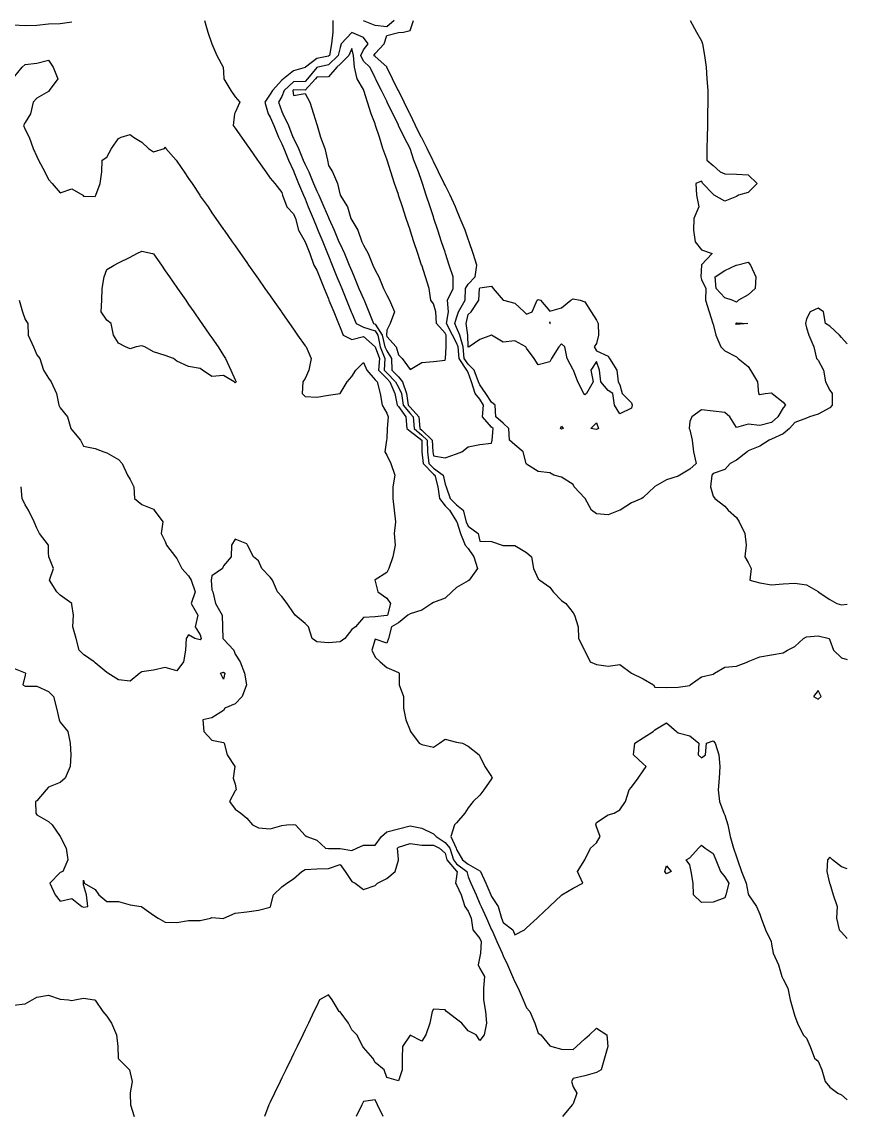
# Model space of a CAD drawing. Header units: metres. Extents: x 2681030 to 2681330, y 1246000 to 1246290.
# Drawn here: x 2681294.6 to 2681330, y 1246075.93 to 1246122.69 of the extents above; entities that cross this region are included whole.
import ezdxf

# ---------------------------------------------------------------- set-up
doc = ezdxf.new("R2010")
doc.units = ezdxf.units.M
doc.layers.add('BASIS_HOEHENLINIEN', color=8, linetype='Continuous')

msp = doc.modelspace()

# ---------------------------------------------------------------- linework, layer by layer
at = {"layer": 'BASIS_HOEHENLINIEN'}
for points, elevation in [([(2681294.25, 1246122.567), (2681294.75, 1246122.538), (2681295.25, 1246122.551), (2681295.75, 1246122.598), (2681296.25, 1246122.613), (2681296.75, 1246122.693)], 436.5), ([(2681302.439, 1246122.75), (2681302.576, 1246122.25), (2681302.746, 1246121.75), (2681302.75, 1246121.744), (2681302.963, 1246121.25), (2681303.232, 1246120.75), (2681303.25, 1246120.525), (2681303.264, 1246120.25), (2681303.568, 1246119.75), (2681303.75, 1246119.479), (2681303.956, 1246119.25), (2681303.75, 1246118.797), (2681303.719, 1246118.75), (2681303.668, 1246118.25), (2681303.75, 1246118.132), (2681304.016, 1246117.75), (2681304.25, 1246117.415), (2681304.365, 1246117.25), (2681304.713, 1246116.75), (2681304.75, 1246116.697), (2681305.062, 1246116.25), (2681305.25, 1246115.98), (2681305.451, 1246115.75), (2681305.75, 1246115.37), (2681305.774, 1246115.25), (2681305.965, 1246114.75), (2681306.25, 1246114.458), (2681306.331, 1246114.25), (2681306.46, 1246113.75), (2681306.75, 1246113.257), (2681306.753, 1246113.25), (2681306.957, 1246112.75), (2681307.128, 1246112.25), (2681307.25, 1246112.033), (2681307.366, 1246111.75), (2681307.57, 1246111.25), (2681307.75, 1246110.809), (2681307.774, 1246110.75), (2681307.978, 1246110.25), (2681308.183, 1246109.75), (2681308.25, 1246109.585), (2681308.387, 1246109.25), (2681308.75, 1246109.065), (2681309.25, 1246109.197), (2681309.75, 1246108.755), (2681309.751, 1246108.75), (2681309.947, 1246108.25), (2681309.893, 1246107.75), (2681310.25, 1246107.391), (2681310.387, 1246107.25), (2681310.603, 1246106.75), (2681310.704, 1246106.25), (2681310.75, 1246106.196), (2681311.065, 1246105.75), (2681311.119, 1246105.25), (2681311.25, 1246105.131), (2681311.75, 1246104.755), (2681311.755, 1246104.75), (2681311.761, 1246104.25), (2681311.818, 1246103.75), (2681312.25, 1246103.298), (2681312.319, 1246103.25), (2681312.444, 1246102.75), (2681312.511, 1246102.25), (2681312.75, 1246101.932), (2681312.939, 1246101.75), (2681313.25, 1246101.258), (2681313.254, 1246101.25), (2681313.42, 1246100.75), (2681313.616, 1246100.25), (2681313.75, 1246100.097), (2681313.987, 1246099.75), (2681314.138, 1246099.25), (2681313.789, 1246098.75), (2681313.75, 1246098.714), (2681313.25, 1246098.434), (2681313.05, 1246098.25), (2681312.75, 1246097.976), (2681312.25, 1246097.791), (2681312.187, 1246097.75), (2681311.75, 1246097.457), (2681311.25, 1246097.304), (2681311.153, 1246097.25), (2681310.75, 1246096.91), (2681310.46, 1246096.75), (2681310.331, 1246096.25), (2681310.25, 1246096.042), (2681309.75, 1246096.219), (2681309.616, 1246095.75), (2681309.75, 1246095.444), (2681309.964, 1246095.25), (2681310.25, 1246095.002), (2681310.75, 1246094.782), (2681310.779, 1246094.75), (2681310.789, 1246094.25), (2681310.969, 1246093.75), (2681310.975, 1246093.25), (2681311.077, 1246092.75), (2681311.25, 1246092.296), (2681311.267, 1246092.25), (2681311.636, 1246091.75), (2681311.75, 1246091.696), (2681312.25, 1246091.586), (2681312.512, 1246091.75), (2681312.75, 1246091.921), (2681313.25, 1246091.792), (2681313.498, 1246091.75), (2681313.75, 1246091.63), (2681314.216, 1246091.25), (2681314.25, 1246091.201), (2681314.465, 1246090.75), (2681314.75, 1246090.328), (2681314.777, 1246090.25), (2681314.75, 1246090.226), (2681314.411, 1246089.75), (2681314.25, 1246089.526), (2681313.962, 1246089.25), (2681313.75, 1246088.983), (2681313.594, 1246088.75), (2681313.25, 1246088.34), (2681313.152, 1246088.25), (2681313.007, 1246087.75), (2681313.232, 1246087.25), (2681313.25, 1246087.189), (2681313.497, 1246086.75), (2681313.75, 1246086.566), (2681314.25, 1246086.276), (2681314.279, 1246086.25), (2681314.495, 1246085.75), (2681314.719, 1246085.25), (2681314.75, 1246085.182), (2681315.025, 1246084.75), (2681315.167, 1246084.25), (2681315.25, 1246084.066), (2681315.659, 1246083.75), (2681315.75, 1246083.536), (2681316.155, 1246083.75), (2681316.25, 1246083.831), (2681316.697, 1246084.25), (2681316.75, 1246084.299), (2681317.232, 1246084.75), (2681317.25, 1246084.767), (2681317.75, 1246085.234), (2681317.767, 1246085.25), (2681318.25, 1246085.539), (2681318.657, 1246085.75), (2681318.436, 1246086.25), (2681318.745, 1246086.75), (2681318.75, 1246086.755), (2681318.994, 1246087.25), (2681319.25, 1246087.479), (2681319.401, 1246087.75), (2681319.25, 1246088.161), (2681319.222, 1246088.25), (2681319.25, 1246088.346), (2681319.75, 1246088.681), (2681320.004, 1246088.75), (2681320.25, 1246088.903), (2681320.485, 1246089.25), (2681320.655, 1246089.75), (2681320.75, 1246089.873), (2681321.03, 1246090.25), (2681321.25, 1246090.562), (2681321.385, 1246090.75), (2681321.25, 1246090.865), (2681320.828, 1246091.25), (2681320.89, 1246091.75), (2681321.25, 1246091.982), (2681321.678, 1246092.25), (2681321.75, 1246092.328), (2681322.25, 1246092.626), (2681322.684, 1246092.25), (2681322.75, 1246092.199), (2681323.25, 1246092.075), (2681323.642, 1246091.75), (2681323.607, 1246091.25), (2681323.75, 1246091.13), (2681323.925, 1246091.25), (2681323.967, 1246091.75), (2681324.25, 1246091.855), (2681324.335, 1246091.75), (2681324.492, 1246091.25), (2681324.541, 1246090.75), (2681324.511, 1246090.25), (2681324.466, 1246089.75), (2681324.525, 1246089.25), (2681324.71, 1246088.75), (2681324.75, 1246088.662), (2681324.877, 1246088.25), (2681324.984, 1246087.75), (2681325.127, 1246087.25), (2681325.25, 1246086.874), (2681325.29, 1246086.75), (2681325.472, 1246086.25), (2681325.67, 1246085.75), (2681325.75, 1246085.297), (2681325.766, 1246085.25), (2681326.11, 1246084.75), (2681326.25, 1246084.417), (2681326.312, 1246084.25), (2681326.494, 1246083.75), (2681326.733, 1246083.25), (2681326.75, 1246083.132), (2681326.822, 1246082.75), (2681327.057, 1246082.25), (2681327.194, 1246081.75), (2681327.25, 1246081.64), (2681327.456, 1246081.25), (2681327.56, 1246080.75), (2681327.697, 1246080.25), (2681327.75, 1246080.044), (2681327.863, 1246079.75), (2681328.109, 1246079.25), (2681328.25, 1246079.103), (2681328.419, 1246078.75), (2681328.601, 1246078.25), (2681328.75, 1246078.115), (2681328.913, 1246077.75), (2681329.061, 1246077.25), (2681329.25, 1246077.005), (2681329.592, 1246076.75), (2681329.75, 1246076.67), (2681330, 1246076.455)], 436.5), ([(2681307.937, 1246122.75), (2681307.945, 1246122.25), (2681307.888, 1246121.75), (2681307.791, 1246121.25), (2681307.75, 1246121.211), (2681307.25, 1246121.111), (2681306.766, 1246120.75), (2681306.75, 1246120.727), (2681306.25, 1246120.59), (2681305.826, 1246120.25), (2681305.75, 1246120.184), (2681305.357, 1246119.75), (2681305.25, 1246119.585), (2681305.017, 1246119.25), (2681305.169, 1246118.75), (2681305.25, 1246118.595), (2681305.402, 1246118.25), (2681305.611, 1246117.75), (2681305.75, 1246117.462), (2681305.844, 1246117.25), (2681306.041, 1246116.75), (2681306.25, 1246116.304), (2681306.273, 1246116.25), (2681306.466, 1246115.75), (2681306.687, 1246115.25), (2681306.75, 1246115.095), (2681306.885, 1246114.75), (2681307.095, 1246114.25), (2681307.25, 1246113.871), (2681307.299, 1246113.75), (2681307.504, 1246113.25), (2681307.708, 1246112.75), (2681307.75, 1246112.648), (2681307.912, 1246112.25), (2681308.117, 1246111.75), (2681308.25, 1246111.424), (2681308.321, 1246111.25), (2681308.525, 1246110.75), (2681308.73, 1246110.25), (2681308.75, 1246110.2), (2681308.934, 1246109.75), (2681309.25, 1246109.59), (2681309.75, 1246109.44), (2681309.871, 1246109.25), (2681309.963, 1246108.75), (2681310.174, 1246108.25), (2681310.137, 1246107.75), (2681310.25, 1246107.636), (2681310.626, 1246107.25), (2681310.75, 1246107.028), (2681310.887, 1246106.75), (2681310.952, 1246106.25), (2681311.25, 1246105.895), (2681311.384, 1246105.75), (2681311.424, 1246105.25), (2681311.75, 1246104.969), (2681311.98, 1246104.75), (2681311.995, 1246104.25), (2681312.054, 1246103.75), (2681312.25, 1246103.546), (2681312.673, 1246103.25), (2681312.75, 1246102.863), (2681312.795, 1246102.75), (2681312.969, 1246102.25), (2681313.25, 1246101.98), (2681313.522, 1246101.75), (2681313.663, 1246101.25), (2681313.75, 1246101.057), (2681314.166, 1246100.75), (2681314.25, 1246100.412), (2681314.75, 1246100.403), (2681315.195, 1246100.25), (2681315.25, 1246100.225), (2681315.75, 1246100.232), (2681316.25, 1246099.935), (2681316.465, 1246099.75), (2681316.541, 1246099.25), (2681316.75, 1246098.798), (2681316.812, 1246098.75), (2681317.25, 1246098.441), (2681317.389, 1246098.25), (2681317.75, 1246097.869), (2681317.939, 1246097.75), (2681318.25, 1246097.338), (2681318.308, 1246097.25), (2681318.455, 1246096.75), (2681318.47, 1246096.25), (2681318.734, 1246095.75), (2681318.75, 1246095.709), (2681318.977, 1246095.25), (2681319.25, 1246095.126), (2681319.75, 1246095.051), (2681320.25, 1246095.133), (2681320.75, 1246094.753), (2681320.754, 1246094.75), (2681321.25, 1246094.513), (2681321.698, 1246094.25), (2681321.75, 1246094.163), (2681322.25, 1246094.136), (2681322.75, 1246094.16), (2681323.25, 1246094.233), (2681323.269, 1246094.25), (2681323.75, 1246094.602), (2681324.25, 1246094.717), (2681324.306, 1246094.75), (2681324.75, 1246095.015), (2681325.25, 1246095.053), (2681325.734, 1246095.25), (2681325.75, 1246095.263), (2681326.25, 1246095.463), (2681326.75, 1246095.548), (2681327.25, 1246095.625), (2681327.435, 1246095.75), (2681327.75, 1246095.903), (2681328.13, 1246096.25), (2681328.25, 1246096.312), (2681328.75, 1246096.361), (2681329.225, 1246096.25), (2681329.25, 1246096.172), (2681329.413, 1246095.75), (2681329.75, 1246095.413), (2681330, 1246095.348)], 436), ([(2681310.575, 1246122.75), (2681310.25, 1246122.474), (2681309.75, 1246122.532), (2681309.25, 1246122.725)], 436), ([(2681323.258, 1246122.75), (2681323.541, 1246122.25), (2681323.75, 1246121.881), (2681323.788, 1246121.75), (2681323.884, 1246121.25), (2681323.945, 1246120.75), (2681323.987, 1246120.25), (2681324.018, 1246119.75), (2681324.022, 1246119.25), (2681324.013, 1246118.75), (2681324.004, 1246118.25), (2681323.995, 1246117.75), (2681323.985, 1246117.25), (2681323.976, 1246116.75), (2681324.25, 1246116.525), (2681324.546, 1246116.25), (2681324.75, 1246116.175), (2681325.25, 1246116.155), (2681325.75, 1246116.123), (2681326.141, 1246115.75), (2681325.75, 1246115.376), (2681325.339, 1246115.25), (2681325.25, 1246115.202), (2681324.75, 1246114.999), (2681324.297, 1246115.25), (2681324.25, 1246115.296), (2681323.809, 1246115.75), (2681323.75, 1246115.854), (2681323.509, 1246115.75), (2681323.532, 1246115.25), (2681323.633, 1246114.75), (2681323.418, 1246114.25), (2681323.404, 1246113.75), (2681323.476, 1246113.25), (2681323.75, 1246112.917), (2681324.204, 1246112.75), (2681323.75, 1246112.263), (2681323.746, 1246112.25), (2681323.723, 1246111.75), (2681323.75, 1246111.641), (2681323.94, 1246111.25), (2681323.924, 1246110.75), (2681324.075, 1246110.25), (2681324.242, 1246109.75), (2681324.25, 1246109.723), (2681324.368, 1246109.25), (2681324.578, 1246108.75), (2681324.75, 1246108.587), (2681325.25, 1246108.321), (2681325.323, 1246108.25), (2681325.75, 1246107.912), (2681325.849, 1246107.75), (2681326.158, 1246107.25), (2681326.203, 1246106.75), (2681326.25, 1246106.714), (2681326.477, 1246106.75), (2681326.75, 1246106.776), (2681326.782, 1246106.75), (2681327.25, 1246106.385), (2681327.359, 1246106.25), (2681327.25, 1246106.129), (2681327.028, 1246105.75), (2681326.75, 1246105.509), (2681326.25, 1246105.375), (2681325.75, 1246105.436), (2681325.25, 1246105.299), (2681324.972, 1246105.75), (2681324.75, 1246105.936), (2681324.25, 1246105.992), (2681323.75, 1246106.052), (2681323.333, 1246105.75), (2681323.25, 1246105.555), (2681323.225, 1246105.25), (2681323.25, 1246105.187), (2681323.35, 1246104.75), (2681323.415, 1246104.25), (2681323.522, 1246103.75), (2681323.25, 1246103.506), (2681322.824, 1246103.25), (2681322.75, 1246103.209), (2681322.25, 1246103.048), (2681321.75, 1246102.757), (2681321.742, 1246102.75), (2681321.25, 1246102.288), (2681321.193, 1246102.25), (2681320.75, 1246102.067), (2681320.257, 1246101.75), (2681320.25, 1246101.745), (2681319.75, 1246101.551), (2681319.25, 1246101.585), (2681319.028, 1246101.75), (2681318.767, 1246102.25), (2681318.75, 1246102.264), (2681318.283, 1246102.75), (2681318.25, 1246102.849), (2681317.75, 1246103.165), (2681317.424, 1246103.25), (2681317.25, 1246103.352), (2681316.75, 1246103.399), (2681316.25, 1246103.724), (2681316.233, 1246103.75), (2681316.107, 1246104.25), (2681315.75, 1246104.549), (2681315.521, 1246104.75), (2681315.49, 1246105.25), (2681315.25, 1246105.481), (2681314.934, 1246105.75), (2681314.898, 1246106.25), (2681314.75, 1246106.379), (2681314.507, 1246106.75), (2681314.25, 1246107.129), (2681314.185, 1246107.25), (2681314.005, 1246107.75), (2681313.75, 1246108.004), (2681313.566, 1246108.25), (2681313.534, 1246108.75), (2681313.379, 1246109.25), (2681313.25, 1246109.575), (2681313.177, 1246109.75), (2681313.25, 1246110.002), (2681313.335, 1246110.25), (2681313.615, 1246110.75), (2681313.629, 1246111.25), (2681313.75, 1246111.432), (2681314.046, 1246111.75), (2681314.116, 1246112.25), (2681313.952, 1246112.75), (2681313.785, 1246113.25), (2681313.75, 1246113.363), (2681313.622, 1246113.75), (2681313.402, 1246114.25), (2681313.25, 1246114.634), (2681313.198, 1246114.75), (2681312.965, 1246115.25), (2681312.75, 1246115.686), (2681312.716, 1246115.75), (2681312.472, 1246116.25), (2681312.25, 1246116.701), (2681312.226, 1246116.75), (2681311.979, 1246117.25), (2681311.75, 1246117.715), (2681311.733, 1246117.75), (2681311.487, 1246118.25), (2681311.25, 1246118.73), (2681311.24, 1246118.75), (2681310.994, 1246119.25), (2681310.75, 1246119.745), (2681310.747, 1246119.75), (2681310.501, 1246120.25), (2681310.259, 1246120.75), (2681310.25, 1246120.76), (2681309.75, 1246121.201), (2681309.695, 1246121.25), (2681309.75, 1246121.325), (2681310.138, 1246121.75), (2681310.25, 1246122.096), (2681310.75, 1246122.227), (2681310.973, 1246122.25), (2681311.25, 1246122.311), (2681311.406, 1246122.75)], 436), ([(2681313.25, 1246104.156), (2681313.472, 1246104.25), (2681313.75, 1246104.466), (2681314.25, 1246104.57), (2681314.75, 1246104.625), (2681314.766, 1246104.75), (2681314.81, 1246105.25), (2681314.75, 1246105.304), (2681314.36, 1246105.75), (2681314.403, 1246106.25), (2681314.25, 1246106.504), (2681314.047, 1246106.75), (2681313.881, 1246107.25), (2681313.75, 1246107.654), (2681313.693, 1246107.75), (2681313.355, 1246108.25), (2681313.319, 1246108.75), (2681313.25, 1246108.918), (2681313.076, 1246109.25), (2681312.811, 1246109.75), (2681312.9, 1246110.25), (2681312.86, 1246110.75), (2681313.096, 1246111.25), (2681313.098, 1246111.75), (2681312.933, 1246112.25), (2681312.768, 1246112.75), (2681312.75, 1246112.805), (2681312.603, 1246113.25), (2681312.439, 1246113.75), (2681312.274, 1246114.25), (2681312.25, 1246114.323), (2681312.109, 1246114.75), (2681311.945, 1246115.25), (2681311.78, 1246115.75), (2681311.75, 1246115.841), (2681311.615, 1246116.25), (2681311.415, 1246116.75), (2681311.253, 1246117.25), (2681311.25, 1246117.256), (2681310.992, 1246117.75), (2681310.76, 1246118.25), (2681310.75, 1246118.271), (2681310.514, 1246118.75), (2681310.267, 1246119.25), (2681310.25, 1246119.285), (2681310.021, 1246119.75), (2681309.775, 1246120.25), (2681309.75, 1246120.3), (2681309.528, 1246120.75), (2681309.25, 1246121), (2681309.133, 1246121.25), (2681309.25, 1246121.492), (2681309.459, 1246121.75), (2681309.25, 1246122.023), (2681308.75, 1246122.231), (2681308.302, 1246121.75), (2681308.25, 1246121.584), (2681308.175, 1246121.25), (2681307.75, 1246120.852), (2681307.315, 1246120.75), (2681307.25, 1246120.733), (2681306.859, 1246120.25), (2681306.75, 1246120.128), (2681306.25, 1246120.122), (2681305.846, 1246119.75), (2681305.75, 1246119.491), (2681305.606, 1246119.25), (2681305.75, 1246118.845), (2681305.791, 1246118.75), (2681306.031, 1246118.25), (2681306.229, 1246117.75), (2681306.25, 1246117.701), (2681306.468, 1246117.25), (2681306.673, 1246116.75), (2681306.75, 1246116.571), (2681306.903, 1246116.25), (2681307.117, 1246115.75), (2681307.25, 1246115.434), (2681307.337, 1246115.25), (2681307.559, 1246114.75), (2681307.75, 1246114.291), (2681307.769, 1246114.25), (2681308, 1246113.75), (2681308.202, 1246113.25), (2681308.25, 1246113.149), (2681308.433, 1246112.75), (2681308.633, 1246112.25), (2681308.75, 1246111.991), (2681308.86, 1246111.75), (2681309.058, 1246111.25), (2681309.25, 1246110.808), (2681309.279, 1246110.75), (2681309.479, 1246110.25), (2681309.685, 1246109.75), (2681309.75, 1246109.725), (2681310.053, 1246109.25), (2681310.175, 1246108.75), (2681310.25, 1246108.578), (2681310.459, 1246108.25), (2681310.473, 1246107.75), (2681310.75, 1246107.46), (2681310.929, 1246107.25), (2681311.1, 1246106.75), (2681311.174, 1246106.25), (2681311.25, 1246106.16), (2681311.629, 1246105.75), (2681311.673, 1246105.25), (2681311.75, 1246105.184), (2681312.205, 1246104.75), (2681312.23, 1246104.25), (2681312.25, 1246104.083), (2681312.75, 1246103.994), (2681313.25, 1246104.156)], 435.5), ([(2681312.75, 1246108.186), (2681312.776, 1246108.25), (2681312.801, 1246108.75), (2681312.799, 1246109.25), (2681312.75, 1246109.338), (2681312.388, 1246109.75), (2681312.355, 1246110.25), (2681312.25, 1246110.595), (2681312.137, 1246110.75), (2681312.077, 1246111.25), (2681311.914, 1246111.75), (2681311.75, 1246112.248), (2681311.749, 1246112.25), (2681311.579, 1246112.75), (2681311.42, 1246113.25), (2681311.255, 1246113.75), (2681311.25, 1246113.766), (2681311.082, 1246114.25), (2681310.926, 1246114.75), (2681310.761, 1246115.25), (2681310.75, 1246115.284), (2681310.584, 1246115.75), (2681310.432, 1246116.25), (2681310.267, 1246116.75), (2681310.25, 1246116.802), (2681310.087, 1246117.25), (2681309.938, 1246117.75), (2681309.773, 1246118.25), (2681309.75, 1246118.32), (2681309.59, 1246118.75), (2681309.431, 1246119.25), (2681309.269, 1246119.75), (2681309.25, 1246119.791), (2681308.986, 1246120.25), (2681308.863, 1246120.75), (2681308.83, 1246121.25), (2681308.75, 1246121.55), (2681308.626, 1246121.25), (2681308.25, 1246120.873), (2681308.116, 1246120.75), (2681307.75, 1246120.337), (2681307.25, 1246120.321), (2681307.192, 1246120.25), (2681306.75, 1246119.753), (2681306.25, 1246119.774), (2681306.224, 1246119.75), (2681306.25, 1246119.533), (2681306.75, 1246119.615), (2681306.952, 1246119.25), (2681307.107, 1246118.75), (2681307.25, 1246118.288), (2681307.262, 1246118.25), (2681307.404, 1246117.75), (2681307.593, 1246117.25), (2681307.709, 1246116.75), (2681307.75, 1246116.525), (2681307.92, 1246116.25), (2681308.136, 1246115.75), (2681308.25, 1246115.251), (2681308.251, 1246115.25), (2681308.571, 1246114.75), (2681308.717, 1246114.25), (2681308.75, 1246114.18), (2681309.012, 1246113.75), (2681309.185, 1246113.25), (2681309.25, 1246113.11), (2681309.459, 1246112.75), (2681309.652, 1246112.25), (2681309.75, 1246112.041), (2681309.911, 1246111.75), (2681310.119, 1246111.25), (2681310.25, 1246110.971), (2681310.367, 1246110.75), (2681310.587, 1246110.25), (2681310.397, 1246109.75), (2681310.25, 1246109.461), (2681310.235, 1246109.25), (2681310.25, 1246109.193), (2681310.66, 1246108.75), (2681310.75, 1246108.413), (2681310.917, 1246108.25), (2681311.25, 1246107.775), (2681311.75, 1246108.085), (2681312.25, 1246108.117), (2681312.75, 1246108.186)], 435), ([(2681294.25, 1246120.286), (2681294.609, 1246120.75), (2681294.75, 1246120.854), (2681295.25, 1246120.919), (2681295.75, 1246121.051), (2681295.943, 1246120.75), (2681296.151, 1246120.25), (2681295.776, 1246119.75), (2681295.75, 1246119.706), (2681295.25, 1246119.418), (2681295.089, 1246119.25), (2681294.978, 1246118.75), (2681294.75, 1246118.376), (2681294.668, 1246118.25), (2681294.75, 1246118.075), (2681294.917, 1246117.75), (2681295.092, 1246117.25), (2681295.25, 1246116.918), (2681295.319, 1246116.75), (2681295.588, 1246116.25), (2681295.75, 1246115.924), (2681295.896, 1246115.75), (2681296.25, 1246115.354), (2681296.75, 1246115.531), (2681297.21, 1246115.25), (2681297.25, 1246115.215), (2681297.75, 1246115.196), (2681297.771, 1246115.25), (2681297.953, 1246115.75), (2681298.026, 1246116.25), (2681298.049, 1246116.75), (2681298.25, 1246116.89), (2681298.446, 1246117.25), (2681298.75, 1246117.689), (2681298.861, 1246117.75), (2681299.25, 1246117.864), (2681299.386, 1246117.75), (2681299.75, 1246117.534), (2681300.037, 1246117.25), (2681300.25, 1246117.121), (2681300.725, 1246117.25), (2681300.75, 1246117.33), (2681300.776, 1246117.25), (2681301.224, 1246116.75), (2681301.25, 1246116.714), (2681301.56, 1246116.25), (2681301.75, 1246115.965), (2681301.903, 1246115.75), (2681302.229, 1246115.25), (2681302.25, 1246115.219), (2681302.587, 1246114.75), (2681302.75, 1246114.503), (2681302.927, 1246114.25), (2681303.25, 1246113.79), (2681303.277, 1246113.75), (2681303.628, 1246113.25), (2681303.75, 1246113.076), (2681303.979, 1246112.75), (2681304.25, 1246112.363), (2681304.327, 1246112.25), (2681304.68, 1246111.75), (2681304.75, 1246111.65), (2681305.028, 1246111.25), (2681305.25, 1246110.935), (2681305.377, 1246110.75), (2681305.731, 1246110.25), (2681305.75, 1246110.223), (2681306.078, 1246109.75), (2681306.25, 1246109.505), (2681306.426, 1246109.25), (2681306.75, 1246108.794), (2681306.789, 1246108.75), (2681307.008, 1246108.25), (2681306.904, 1246107.75), (2681306.75, 1246107.392), (2681306.658, 1246107.25), (2681306.628, 1246106.75), (2681306.75, 1246106.616), (2681307.25, 1246106.592), (2681307.75, 1246106.677), (2681308.25, 1246106.744), (2681308.253, 1246106.75), (2681308.558, 1246107.25), (2681308.75, 1246107.483), (2681308.925, 1246107.75), (2681309.25, 1246108.077), (2681309.391, 1246107.75), (2681309.75, 1246107.342), (2681309.84, 1246107.25), (2681309.971, 1246106.75), (2681310.051, 1246106.25), (2681310.25, 1246105.912), (2681310.319, 1246105.75), (2681310.269, 1246105.25), (2681310.25, 1246104.8), (2681310.248, 1246104.75), (2681310.167, 1246104.25), (2681310.25, 1246104.112), (2681310.432, 1246103.75), (2681310.597, 1246103.25), (2681310.515, 1246102.75), (2681310.517, 1246102.25), (2681310.567, 1246101.75), (2681310.623, 1246101.25), (2681310.572, 1246100.75), (2681310.612, 1246100.25), (2681310.516, 1246099.75), (2681310.337, 1246099.25), (2681310.25, 1246099.072), (2681309.75, 1246098.765), (2681309.737, 1246098.75), (2681309.75, 1246098.706), (2681309.871, 1246098.25), (2681310.25, 1246097.969), (2681310.41, 1246097.75), (2681310.278, 1246097.25), (2681310.25, 1246097.231), (2681309.75, 1246097.174), (2681309.25, 1246097.15), (2681308.908, 1246096.75), (2681308.75, 1246096.635), (2681308.448, 1246096.25), (2681308.25, 1246096.095), (2681307.75, 1246096.056), (2681307.25, 1246096.099), (2681307.046, 1246096.25), (2681306.9, 1246096.75), (2681306.75, 1246096.89), (2681306.327, 1246097.25), (2681306.25, 1246097.341), (2681305.984, 1246097.75), (2681305.75, 1246098.05), (2681305.566, 1246098.25), (2681305.357, 1246098.75), (2681305.25, 1246098.867), (2681304.9, 1246099.25), (2681304.75, 1246099.579), (2681304.537, 1246099.75), (2681304.282, 1246100.25), (2681304.25, 1246100.306), (2681303.75, 1246100.508), (2681303.597, 1246100.25), (2681303.584, 1246099.75), (2681303.25, 1246099.356), (2681303.208, 1246099.25), (2681302.75, 1246098.927), (2681302.715, 1246098.75), (2681302.75, 1246098.329), (2681302.787, 1246098.25), (2681302.901, 1246097.75), (2681303.196, 1246097.25), (2681303.2, 1246096.75), (2681303.218, 1246096.25), (2681303.25, 1246096.213), (2681303.697, 1246095.75), (2681303.75, 1246095.574), (2681303.971, 1246095.25), (2681304.156, 1246094.75), (2681304.232, 1246094.25), (2681304.056, 1246093.75), (2681303.75, 1246093.445), (2681303.309, 1246093.25), (2681303.25, 1246093.152), (2681302.75, 1246092.846), (2681302.37, 1246092.75), (2681302.403, 1246092.25), (2681302.75, 1246091.886), (2681303.25, 1246091.785), (2681303.275, 1246091.75), (2681303.411, 1246091.25), (2681303.734, 1246090.75), (2681303.662, 1246090.25), (2681303.75, 1246090.004), (2681303.788, 1246089.75), (2681303.75, 1246089.71), (2681303.504, 1246089.25), (2681303.75, 1246088.92), (2681303.992, 1246088.75), (2681304.25, 1246088.533), (2681304.487, 1246088.25), (2681304.75, 1246088.118), (2681305.25, 1246088.079), (2681305.75, 1246088.226), (2681305.964, 1246088.25), (2681306.25, 1246088.274), (2681306.334, 1246088.25), (2681306.75, 1246087.795), (2681306.827, 1246087.75), (2681307.25, 1246087.593), (2681307.621, 1246087.25), (2681307.75, 1246087.231), (2681308.25, 1246087.234), (2681308.75, 1246087.149), (2681308.967, 1246087.25), (2681309.25, 1246087.379), (2681309.75, 1246087.384), (2681310.032, 1246087.75), (2681310.25, 1246087.946), (2681310.75, 1246088.088), (2681311.25, 1246088.215), (2681311.75, 1246088.105), (2681312.25, 1246087.873), (2681312.367, 1246087.75), (2681312.75, 1246087.492), (2681312.96, 1246087.25), (2681313.108, 1246086.75), (2681313.25, 1246086.585), (2681313.691, 1246086.25), (2681313.75, 1246086.022), (2681313.857, 1246085.75), (2681314.081, 1246085.25), (2681314.25, 1246084.872), (2681314.305, 1246084.75), (2681314.529, 1246084.25), (2681314.75, 1246083.756), (2681314.753, 1246083.75), (2681314.977, 1246083.25), (2681315.201, 1246082.75), (2681315.25, 1246082.64), (2681315.425, 1246082.25), (2681315.648, 1246081.75), (2681315.75, 1246081.523), (2681315.887, 1246081.25), (2681316.096, 1246080.75), (2681316.25, 1246080.407), (2681316.382, 1246080.25), (2681316.602, 1246079.75), (2681316.75, 1246079.315), (2681316.854, 1246079.25), (2681317.25, 1246078.771), (2681317.326, 1246078.75), (2681317.75, 1246078.635), (2681318.25, 1246078.625), (2681318.395, 1246078.75), (2681318.75, 1246079.082), (2681318.948, 1246079.25), (2681319.25, 1246079.531), (2681319.691, 1246079.25), (2681319.739, 1246078.75), (2681319.597, 1246078.25), (2681319.451, 1246077.75), (2681319.25, 1246077.638), (2681318.75, 1246077.484), (2681318.25, 1246077.379), (2681318.171, 1246077.25), (2681318.25, 1246077.013), (2681318.41, 1246076.75), (2681318.25, 1246076.285), (2681318.206, 1246076.25), (2681317.789, 1246075.75)], 437), ([(2681303.788, 1246107.25), (2681303.75, 1246107.205), (2681303.704, 1246107.25), (2681303.25, 1246107.521), (2681302.75, 1246107.481), (2681302.343, 1246107.75), (2681302.25, 1246107.823), (2681301.75, 1246107.91), (2681301.25, 1246108.13), (2681301.1, 1246108.25), (2681300.75, 1246108.381), (2681300.25, 1246108.533), (2681299.881, 1246108.75), (2681299.75, 1246108.8), (2681299.51, 1246108.75), (2681299.25, 1246108.661), (2681299.051, 1246108.75), (2681298.75, 1246108.908), (2681298.529, 1246109.25), (2681298.432, 1246109.75), (2681298.25, 1246109.899), (2681298.005, 1246110.25), (2681298.026, 1246110.75), (2681298.048, 1246111.25), (2681298.138, 1246111.75), (2681298.25, 1246112.063), (2681298.555, 1246112.25), (2681298.75, 1246112.349), (2681299.25, 1246112.603), (2681299.538, 1246112.75), (2681299.75, 1246112.858), (2681300.2, 1246112.75), (2681300.25, 1246112.734), (2681300.586, 1246112.25), (2681300.75, 1246112.014), (2681300.933, 1246111.75), (2681301.25, 1246111.294), (2681301.28, 1246111.25), (2681301.628, 1246110.75), (2681301.75, 1246110.574), (2681301.975, 1246110.25), (2681302.25, 1246109.854), (2681302.322, 1246109.75), (2681302.669, 1246109.25), (2681302.75, 1246109.134), (2681303.017, 1246108.75), (2681303.25, 1246108.379), (2681303.337, 1246108.25), (2681303.563, 1246107.75), (2681303.75, 1246107.334), (2681303.788, 1246107.25)], 437.5), ([(2681325.342, 1246110.75), (2681325.25, 1246110.661), (2681325.073, 1246110.75), (2681324.75, 1246110.859), (2681324.38, 1246111.25), (2681324.337, 1246111.75), (2681324.75, 1246112.019), (2681325.24, 1246112.25), (2681325.25, 1246112.258), (2681325.75, 1246112.386), (2681325.849, 1246112.25), (2681326.079, 1246111.75), (2681326.046, 1246111.25), (2681325.75, 1246110.977), (2681325.342, 1246110.75)], 436), ([(2681320.782, 1246106.25), (2681320.75, 1246106.126), (2681320.25, 1246105.874), (2681320.022, 1246106.25), (2681319.944, 1246106.75), (2681319.75, 1246106.872), (2681319.44, 1246107.25), (2681319.379, 1246107.75), (2681319.25, 1246108.124), (2681319.008, 1246107.75), (2681319.101, 1246107.25), (2681318.825, 1246106.75), (2681318.75, 1246106.699), (2681318.704, 1246106.75), (2681318.452, 1246107.25), (2681318.264, 1246107.75), (2681318.25, 1246107.77), (2681317.985, 1246108.25), (2681317.891, 1246108.75), (2681317.75, 1246108.882), (2681317.63, 1246108.75), (2681317.323, 1246108.25), (2681317.25, 1246108.112), (2681316.75, 1246107.978), (2681316.57, 1246108.25), (2681316.25, 1246108.693), (2681316.217, 1246108.75), (2681315.75, 1246109.006), (2681315.25, 1246108.947), (2681314.75, 1246109.245), (2681314.25, 1246109.064), (2681313.787, 1246108.75), (2681313.75, 1246108.74), (2681313.749, 1246108.75), (2681313.731, 1246109.25), (2681313.664, 1246109.75), (2681313.75, 1246110.145), (2681313.867, 1246110.25), (2681314.208, 1246110.75), (2681314.225, 1246111.25), (2681314.25, 1246111.277), (2681314.75, 1246111.349), (2681314.814, 1246111.25), (2681315.25, 1246110.754), (2681315.264, 1246110.75), (2681315.75, 1246110.629), (2681316.142, 1246110.25), (2681316.25, 1246110.148), (2681316.487, 1246110.25), (2681316.708, 1246110.75), (2681316.75, 1246110.78), (2681316.844, 1246110.75), (2681317.25, 1246110.277), (2681317.75, 1246110.43), (2681318.151, 1246110.75), (2681318.25, 1246110.805), (2681318.545, 1246110.75), (2681318.75, 1246110.687), (2681319.026, 1246110.25), (2681319.25, 1246109.898), (2681319.322, 1246109.75), (2681319.33, 1246109.25), (2681319.25, 1246108.899), (2681319.15, 1246108.75), (2681319.25, 1246108.587), (2681319.75, 1246108.351), (2681319.811, 1246108.25), (2681320.126, 1246107.75), (2681320.177, 1246107.25), (2681320.25, 1246107.125), (2681320.345, 1246106.75), (2681320.75, 1246106.357), (2681320.782, 1246106.25)], 436.5), ([(2681294.489, 1246110.75), (2681294.625, 1246110.25), (2681294.75, 1246109.93), (2681294.863, 1246109.75), (2681294.876, 1246109.25), (2681295.099, 1246108.75), (2681295.25, 1246108.404), (2681295.372, 1246108.25), (2681295.531, 1246107.75), (2681295.75, 1246107.408), (2681295.862, 1246107.25), (2681296.086, 1246106.75), (2681296.181, 1246106.25), (2681296.25, 1246106.135), (2681296.562, 1246105.75), (2681296.706, 1246105.25), (2681296.75, 1246105.191), (2681297.114, 1246104.75), (2681297.25, 1246104.486), (2681297.75, 1246104.398), (2681298.122, 1246104.25), (2681298.25, 1246104.199), (2681298.75, 1246103.923), (2681298.907, 1246103.75), (2681299.129, 1246103.25), (2681299.25, 1246103.067), (2681299.405, 1246102.75), (2681299.437, 1246102.25), (2681299.75, 1246101.992), (2681300.25, 1246101.791), (2681300.28, 1246101.75), (2681300.649, 1246101.25), (2681300.575, 1246100.75), (2681300.75, 1246100.407), (2681300.8, 1246100.25), (2681301.193, 1246099.75), (2681301.25, 1246099.675), (2681301.458, 1246099.25), (2681301.75, 1246098.929), (2681301.866, 1246098.75), (2681302.035, 1246098.25), (2681301.867, 1246097.75), (2681302.143, 1246097.25), (2681302.029, 1246096.75), (2681302.25, 1246096.401), (2681302.286, 1246096.25), (2681302.25, 1246096.182), (2681302.026, 1246096.25), (2681301.75, 1246096.398), (2681301.651, 1246096.25), (2681301.613, 1246095.75), (2681301.533, 1246095.25), (2681301.25, 1246094.856), (2681300.75, 1246095.002), (2681300.25, 1246094.885), (2681299.75, 1246094.811), (2681299.664, 1246094.75), (2681299.25, 1246094.407), (2681298.75, 1246094.473), (2681298.284, 1246094.75), (2681298.25, 1246094.792), (2681297.75, 1246095.207), (2681297.698, 1246095.25), (2681297.25, 1246095.56), (2681297.06, 1246095.75), (2681296.937, 1246096.25), (2681296.782, 1246096.75), (2681296.814, 1246097.25), (2681296.75, 1246097.697), (2681296.742, 1246097.75), (2681296.25, 1246098.107), (2681296.099, 1246098.25), (2681295.78, 1246098.75), (2681295.953, 1246099.25), (2681295.752, 1246099.75), (2681295.75, 1246099.921), (2681295.746, 1246100.25), (2681295.365, 1246100.75), (2681295.25, 1246100.969), (2681295.135, 1246101.25), (2681294.884, 1246101.75), (2681294.75, 1246101.976), (2681294.614, 1246102.25), (2681294.566, 1246102.75)], 437.5), ([(2681330, 1246108.88), (2681329.75, 1246109.157), (2681329.675, 1246109.25), (2681329.25, 1246109.631), (2681329.069, 1246109.75), (2681328.985, 1246110.25), (2681328.75, 1246110.409), (2681328.416, 1246110.25), (2681328.25, 1246109.958), (2681328.215, 1246109.75), (2681328.25, 1246109.571), (2681328.354, 1246109.25), (2681328.572, 1246108.75), (2681328.679, 1246108.25), (2681328.75, 1246108.179), (2681328.983, 1246107.75), (2681329.071, 1246107.25), (2681329.25, 1246106.896), (2681329.35, 1246106.75), (2681329.356, 1246106.25), (2681329.25, 1246106.133), (2681328.75, 1246105.858), (2681328.379, 1246105.75), (2681328.25, 1246105.696), (2681327.75, 1246105.503), (2681327.522, 1246105.25), (2681327.25, 1246105.021), (2681326.75, 1246104.796), (2681326.656, 1246104.75), (2681326.25, 1246104.499), (2681325.75, 1246104.289), (2681325.714, 1246104.25), (2681325.25, 1246103.897), (2681324.982, 1246103.75), (2681324.75, 1246103.497), (2681324.25, 1246103.32), (2681324.195, 1246103.25), (2681324.14, 1246102.75), (2681324.25, 1246102.345), (2681324.316, 1246102.25), (2681324.75, 1246101.912), (2681324.896, 1246101.75), (2681325.25, 1246101.432), (2681325.369, 1246101.25), (2681325.603, 1246100.75), (2681325.663, 1246100.25), (2681325.61, 1246099.75), (2681325.75, 1246099.501), (2681325.882, 1246099.25), (2681325.822, 1246098.75), (2681326.25, 1246098.632), (2681326.75, 1246098.543), (2681327.25, 1246098.586), (2681327.75, 1246098.616), (2681328.25, 1246098.544), (2681328.75, 1246098.257), (2681328.759, 1246098.25), (2681329.25, 1246097.92), (2681329.551, 1246097.75), (2681329.75, 1246097.682), (2681330, 1246097.714)], 435.5), ([(2681317.25, 1246109.741), (2681317.257, 1246109.75), (2681317.25, 1246109.818), (2681317.244, 1246109.75), (2681317.25, 1246109.741)], 436.5), ([(2681325.732, 1246109.75), (2681325.25, 1246109.716), (2681325.228, 1246109.75), (2681325.25, 1246109.775), (2681325.732, 1246109.75)], 436), ([(2681317.815, 1246105.25), (2681317.75, 1246105.227), (2681317.709, 1246105.25), (2681317.75, 1246105.351), (2681317.815, 1246105.25)], 436.5), ([(2681319.33, 1246105.25), (2681319.25, 1246105.207), (2681319.009, 1246105.25), (2681319.25, 1246105.496), (2681319.33, 1246105.25)], 436.5), ([(2681294.25, 1246094.978), (2681294.75, 1246094.77), (2681294.761, 1246094.75), (2681294.75, 1246094.675), (2681294.644, 1246094.25), (2681294.75, 1246094.199), (2681295.25, 1246094.198), (2681295.75, 1246093.966), (2681295.963, 1246093.75), (2681296.092, 1246093.25), (2681296.197, 1246092.75), (2681296.25, 1246092.652), (2681296.569, 1246092.25), (2681296.672, 1246091.75), (2681296.696, 1246091.25), (2681296.668, 1246090.75), (2681296.459, 1246090.25), (2681296.25, 1246090.065), (2681295.75, 1246089.874), (2681295.642, 1246089.75), (2681295.25, 1246089.289), (2681295.181, 1246089.25), (2681295.198, 1246088.75), (2681295.25, 1246088.675), (2681295.75, 1246088.395), (2681295.897, 1246088.25), (2681296.25, 1246087.75), (2681296.25, 1246087.75), (2681296.496, 1246087.25), (2681296.57, 1246086.75), (2681296.359, 1246086.25), (2681296.25, 1246086.211), (2681295.801, 1246085.75), (2681296.037, 1246085.25), (2681296.25, 1246084.976), (2681296.75, 1246085.098), (2681297.175, 1246084.75), (2681297.25, 1246084.722), (2681297.424, 1246084.75), (2681297.379, 1246085.25), (2681297.25, 1246085.677), (2681297.242, 1246085.75), (2681297.25, 1246085.88), (2681297.275, 1246085.75), (2681297.75, 1246085.483), (2681297.91, 1246085.25), (2681298.25, 1246084.965), (2681298.75, 1246084.963), (2681299.25, 1246084.822), (2681299.719, 1246084.75), (2681299.75, 1246084.74), (2681300.25, 1246084.379), (2681300.452, 1246084.25), (2681300.75, 1246084.082), (2681301.25, 1246084.064), (2681301.75, 1246084.154), (2681302.25, 1246084.154), (2681302.695, 1246084.25), (2681302.75, 1246084.275), (2681303.094, 1246084.25), (2681303.25, 1246084.241), (2681303.268, 1246084.25), (2681303.75, 1246084.464), (2681304.25, 1246084.515), (2681304.75, 1246084.597), (2681305.25, 1246084.721), (2681305.267, 1246084.75), (2681305.392, 1246085.25), (2681305.75, 1246085.594), (2681305.97, 1246085.75), (2681306.25, 1246085.941), (2681306.609, 1246086.25), (2681306.75, 1246086.339), (2681307.25, 1246086.368), (2681307.75, 1246086.377), (2681308.25, 1246086.558), (2681308.465, 1246086.25), (2681308.75, 1246085.819), (2681308.89, 1246085.75), (2681309.25, 1246085.483), (2681309.75, 1246085.654), (2681309.856, 1246085.75), (2681310.25, 1246085.951), (2681310.615, 1246086.25), (2681310.75, 1246086.737), (2681310.756, 1246086.75), (2681310.75, 1246086.776), (2681310.716, 1246087.25), (2681310.75, 1246087.299), (2681311.25, 1246087.45), (2681311.75, 1246087.384), (2681312.25, 1246087.381), (2681312.521, 1246087.25), (2681312.75, 1246087.034), (2681312.832, 1246086.75), (2681313.25, 1246086.262), (2681313.266, 1246086.25), (2681313.25, 1246086.034), (2681313.194, 1246085.75), (2681313.25, 1246085.678), (2681313.442, 1246085.25), (2681313.6, 1246084.75), (2681313.75, 1246084.547), (2681313.877, 1246084.25), (2681313.938, 1246083.75), (2681314.25, 1246083.381), (2681314.303, 1246083.25), (2681314.269, 1246082.75), (2681314.25, 1246082.61), (2681314.176, 1246082.25), (2681314.25, 1246082.096), (2681314.445, 1246081.75), (2681314.408, 1246081.25), (2681314.396, 1246080.75), (2681314.481, 1246080.25), (2681314.531, 1246079.75), (2681314.428, 1246079.25), (2681314.25, 1246079.008), (2681314.093, 1246079.25), (2681313.75, 1246079.416), (2681313.465, 1246079.75), (2681313.25, 1246079.916), (2681312.809, 1246080.25), (2681312.75, 1246080.32), (2681312.25, 1246080.354), (2681312.195, 1246080.25), (2681312.097, 1246079.75), (2681311.926, 1246079.25), (2681311.75, 1246078.981), (2681311.25, 1246079.239), (2681310.927, 1246078.75), (2681310.915, 1246078.25), (2681310.906, 1246077.75), (2681310.75, 1246077.278), (2681310.25, 1246077.424), (2681310.141, 1246077.75), (2681309.75, 1246078.066), (2681309.648, 1246078.25), (2681309.25, 1246078.701), (2681309.232, 1246078.75), (2681308.973, 1246079.25), (2681308.75, 1246079.457), (2681308.608, 1246079.75), (2681308.25, 1246080.232), (2681308.212, 1246080.25), (2681307.904, 1246080.75), (2681307.75, 1246080.969), (2681307.373, 1246080.75), (2681307.25, 1246080.496), (2681307.131, 1246080.25), (2681306.889, 1246079.75), (2681306.75, 1246079.463), (2681306.647, 1246079.25), (2681306.405, 1246078.75), (2681306.25, 1246078.43), (2681306.163, 1246078.25), (2681305.921, 1246077.75), (2681305.75, 1246077.397), (2681305.679, 1246077.25), (2681305.437, 1246076.75), (2681305.25, 1246076.364), (2681305.195, 1246076.25), (2681305.013, 1246075.75)], 437.5), ([(2681303.302, 1246094.75), (2681303.25, 1246094.505), (2681303.12, 1246094.75), (2681303.25, 1246094.807), (2681303.302, 1246094.75)], 437.5), ([(2681328.75, 1246093.637), (2681328.89, 1246093.75), (2681328.75, 1246094.012), (2681328.552, 1246093.75), (2681328.75, 1246093.637)], 436), ([(2681324.801, 1246085.25), (2681324.75, 1246085.119), (2681324.25, 1246084.939), (2681323.75, 1246084.926), (2681323.413, 1246085.25), (2681323.394, 1246085.75), (2681323.309, 1246086.25), (2681323.25, 1246086.544), (2681323.091, 1246086.75), (2681323.25, 1246086.832), (2681323.617, 1246087.25), (2681323.75, 1246087.383), (2681323.903, 1246087.25), (2681324.25, 1246087.028), (2681324.366, 1246086.75), (2681324.573, 1246086.25), (2681324.75, 1246086.029), (2681324.927, 1246085.75), (2681324.801, 1246085.25)], 437), ([(2681330, 1246086.37), (2681329.75, 1246086.452), (2681329.37, 1246086.75), (2681329.25, 1246086.867), (2681329.162, 1246086.75), (2681329.127, 1246086.25), (2681329.247, 1246085.75), (2681329.25, 1246085.739), (2681329.402, 1246085.25), (2681329.565, 1246084.75), (2681329.542, 1246084.25), (2681329.653, 1246083.75), (2681329.75, 1246083.656), (2681330, 1246083.38)], 436), ([(2681322.455, 1246086.25), (2681322.25, 1246086.158), (2681322.181, 1246086.25), (2681322.25, 1246086.5), (2681322.455, 1246086.25)], 437), ([(2681294.25, 1246080.515), (2681294.75, 1246080.57), (2681295.05, 1246080.75), (2681295.25, 1246080.867), (2681295.75, 1246080.952), (2681296.25, 1246080.78), (2681296.596, 1246080.75), (2681296.75, 1246080.72), (2681296.872, 1246080.75), (2681297.25, 1246080.823), (2681297.719, 1246080.75), (2681297.75, 1246080.735), (2681298.072, 1246080.25), (2681298.25, 1246080.046), (2681298.44, 1246079.75), (2681298.655, 1246079.25), (2681298.716, 1246078.75), (2681298.726, 1246078.25), (2681298.75, 1246078.217), (2681299.223, 1246077.75), (2681299.25, 1246077.623), (2681299.337, 1246077.25), (2681299.25, 1246076.755), (2681299.249, 1246076.75), (2681299.25, 1246076.712), (2681299.266, 1246076.25), (2681299.413, 1246075.75)], 438), ([(2681310.105, 1246075.75), (2681309.849, 1246076.25), (2681309.75, 1246076.464), (2681309.25, 1246076.395), (2681309.18, 1246076.25), (2681308.938, 1246075.75)], 437)]:
    msp.add_lwpolyline(points, dxfattribs=dict(at, elevation=elevation))

doc.saveas('drawing.dxf')
